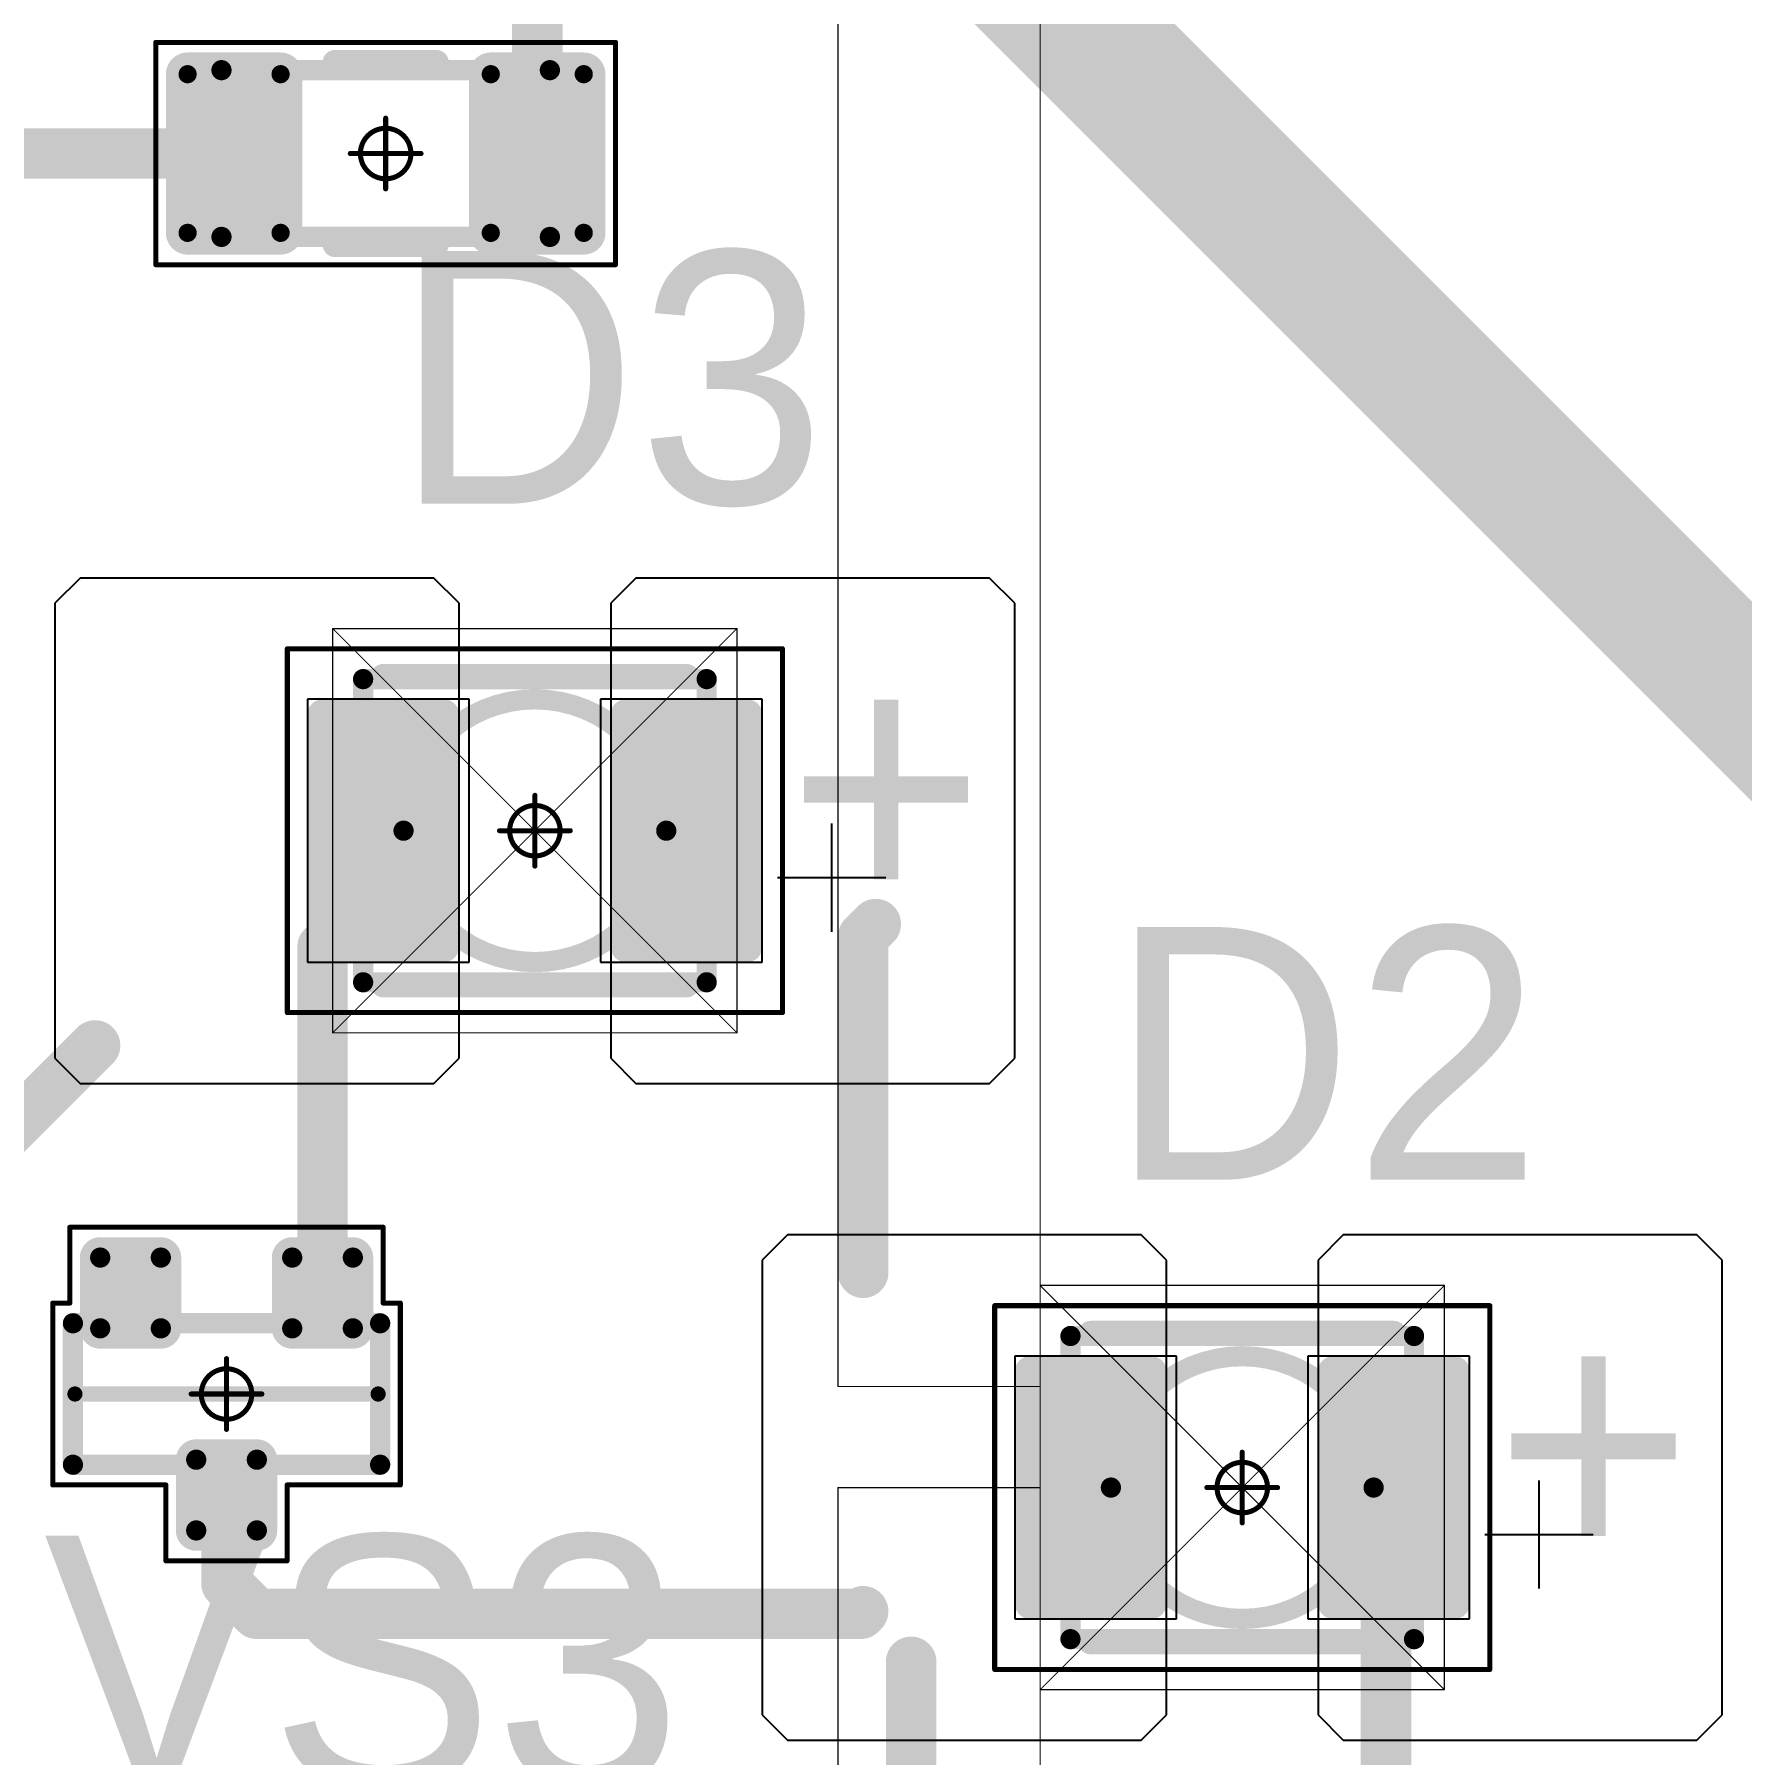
# Model space of a CAD drawing. Header units: millimetres. Extents: x 0 to 273, y 0 to 149.
# Drawn here: x 75.05 to 91.94, y 115.86 to 132.88 of the extents above; entities that cross this region are included whole.
import ezdxf

# ---------------------------------------------------------------- set-up
doc = ezdxf.new("R2010")
doc.units = ezdxf.units.MM
for name, color, linetype in [('Mechanical13', 56, 'Continuous'), ('Mechanical15', 56, 'Continuous'), ('Mechanical2', 216, 'Continuous'), ('TopLayer', 1, 'Continuous'), ('TopOverlay', 2, 'Continuous'), ('TopPaste', 8, 'Continuous'), ('TopSolder', 216, 'Continuous')]:
    doc.layers.add(name, color=color, linetype=linetype)

# ---------------------------------------------------------------- blocks, each defined once
blk = doc.blocks.new('SOT23_67')
at = {"layer": 'Mechanical13', "const_width": 0.1999996}
for points in [[(-0.7000011399999999, -1.51991822), (-0.7000011399999999, 1.52008078)], [(0.7000011399999999, 1.52008078), (-0.7000011399999999, 1.52008078)], [(0.7000011399999999, -1.51991822), (0.7000011399999999, 1.52008078)], [(0.7000011399999999, -1.51991822), (-0.7000011399999999, -1.51991822)]]:
    blk.add_lwpolyline(points, dxfattribs=at)
at = {"layer": 'Mechanical13', "const_width": 0.0999998}
for points in [[(-0.75000104, 1.52008078, 1), (-0.65000124, 1.52008078, 1)], [(-0.75000104, 1.52008078, 1), (-0.65000124, 1.52008078, 1)], [(0.65000124, 1.52008078, 1), (0.75000104, 1.52008078, 1)], [(0.65000124, 1.52008078, 1), (0.75000104, 1.52008078, 1)], [(-0.75000104, -1.51991822, 1), (-0.65000124, -1.51991822, 1)], [(-0.75000104, -1.51991822, 1), (-0.65000124, -1.51991822, 1)], [(0.65000124, -1.51991822, 1), (0.75000104, -1.51991822, 1)], [(0.65000124, -1.51991822, 1), (0.75000104, -1.51991822, 1)]]:
    blk.add_lwpolyline(points, format="xyb", close=True, dxfattribs=at)
at = {"layer": 'Mechanical15', "const_width": 0.0499999}
for points in [[(0.90000074, 1.72008038), (-0.90000074, 1.72008038)], [(-0.90000074, 1.55008072), (-0.90000074, 1.72008038)], [(0.90000074, 0.6000800799999999), (0.90000074, 1.72008038)], [(-0.90000074, 1.55008072), (-1.64999924, 1.55008072)], [(-1.64999924, -1.54991816), (-1.64999924, 1.55008072)], [(1.64999924, 0.6000800799999999), (0.90000074, 0.6000800799999999)], [(1.64999924, -0.59991752), (1.64999924, 0.6000800799999999)], [(0, -0.34991802), (0, 0.35007804)], [(0.3499993, 8.128e-05), (-0.3499993, 8.128e-05)], [(0.90000074, -1.71991782), (0.90000074, -0.59991752)], [(1.64999924, -0.59991752), (0.90000074, -0.59991752)], [(-0.90000074, -1.54991816), (-1.64999924, -1.54991816)], [(-0.90000074, -1.71991782), (-0.90000074, -1.54991816)], [(0.90000074, -1.71991782), (-0.90000074, -1.71991782)]]:
    blk.add_lwpolyline(points, dxfattribs=at)
at = {"layer": 'Mechanical15'}
for points, const_width in [([(-0.9125000799999999, 1.72008038, 1), (-0.8875014, 1.72008038, 1)], 0.02499868), ([(-0.9125000799999999, 1.72008038, 1), (-0.8875014, 1.72008038, 1)], 0.02499868), ([(0.8875014, 1.72008038, 1), (0.9125000799999999, 1.72008038, 1)], 0.02499868), ([(0.8875014, 1.72008038, 1), (0.9125000799999999, 1.72008038, 1)], 0.02499868), ([(-1.66249858, 1.55008072, 1), (-1.6374999, 1.55008072, 1)], 0.02499868), ([(-1.66249858, 1.55008072, 1), (-1.6374999, 1.55008072, 1)], 0.02499868), ([(-0.9125000799999999, 1.55008072, 1), (-0.8875014, 1.55008072, 1)], 0.02499868), ([(-0.9125000799999999, 1.55008072, 1), (-0.8875014, 1.55008072, 1)], 0.02499868), ([(0.8875014, 0.6000800799999999, 1), (0.9125000799999999, 0.6000800799999999, 1)], 0.02499868), ([(0.8875014, 0.6000800799999999, 1), (0.9125000799999999, 0.6000800799999999, 1)], 0.02499868), ([(1.6374999, 0.6000800799999999, 1), (1.66249858, 0.6000800799999999, 1)], 0.02499868), ([(1.6374999, 0.6000800799999999, 1), (1.66249858, 0.6000800799999999, 1)], 0.02499868), ([(-0.01249934, 0.35007804, 1), (0.01249934, 0.35007804, 1)], 0.02499868), ([(0.2499995, 8.382e-05, 1), (-0.2499995, 8.382e-05, 1)], 0.0499999), ([(-0.36249864, 8.128e-05, 1), (-0.33749996, 8.128e-05, 1)], 0.02499868), ([(-0.26249884, 8.382e-05, 1), (-0.23750016, 8.382e-05, 1)], 0.02499868), ([(0.23750016, 8.382e-05, 1), (0.26249884, 8.382e-05, 1)], 0.02499868), ([(0.33749996, 8.128e-05, 1), (0.36249864, 8.128e-05, 1)], 0.02499868), ([(-0.01249934, -0.34991802, 1), (0.01249934, -0.34991802, 1)], 0.02499868), ([(0.8875014, -0.59991752, 1), (0.9125000799999999, -0.59991752, 1)], 0.02499868), ([(0.8875014, -0.59991752, 1), (0.9125000799999999, -0.59991752, 1)], 0.02499868), ([(1.6374999, -0.59991752, 1), (1.66249858, -0.59991752, 1)], 0.02499868), ([(1.6374999, -0.59991752, 1), (1.66249858, -0.59991752, 1)], 0.02499868), ([(-1.66249858, -1.54991816, 1), (-1.6374999, -1.54991816, 1)], 0.02499868), ([(-1.66249858, -1.54991816, 1), (-1.6374999, -1.54991816, 1)], 0.02499868), ([(-0.9125000799999999, -1.54991816, 1), (-0.8875014, -1.54991816, 1)], 0.02499868), ([(-0.9125000799999999, -1.54991816, 1), (-0.8875014, -1.54991816, 1)], 0.02499868), ([(-0.9125000799999999, -1.71991782, 1), (-0.8875014, -1.71991782, 1)], 0.02499868), ([(-0.9125000799999999, -1.71991782, 1), (-0.8875014, -1.71991782, 1)], 0.02499868), ([(0.8875014, -1.71991782, 1), (0.9125000799999999, -1.71991782, 1)], 0.02499868), ([(0.8875014, -1.71991782, 1), (0.9125000799999999, -1.71991782, 1)], 0.02499868)]:
    blk.add_lwpolyline(points, format="xyb", close=True, dxfattribs=dict(at, const_width=const_width))
at = {"layer": 'TopLayer', "const_width": 0.0999998}
for points in [[(-1.39999974, 1.25008132, 1), (-1.29999994, 1.25008132, 1)], [(-0.7000011399999999, 1.25008132, 1), (-0.6000013399999999, 1.25008132, 1)], [(-1.39999974, 0.65008252, 1), (-1.29999994, 0.65008252, 1)], [(-0.7000011399999999, 0.65008252, 1), (-0.6000013399999999, 0.65008252, 1)], [(0.6000013399999999, 0.30008068, 1), (0.7000011399999999, 0.30008068, 1)], [(1.29999994, 0.30008068, 1), (1.39999974, 0.30008068, 1)], [(0.6000013399999999, -0.29991812, 1), (0.7000011399999999, -0.29991812, 1)], [(1.29999994, -0.29991812, 1), (1.39999974, -0.29991812, 1)], [(-1.39999974, -0.64991996, 1), (-1.29999994, -0.64991996, 1)], [(-0.7000011399999999, -0.64991996, 1), (-0.6000013399999999, -0.64991996, 1)], [(-1.39999974, -1.24991876, 1), (-1.29999994, -1.24991876, 1)], [(-0.7000011399999999, -1.24991876, 1), (-0.6000013399999999, -1.24991876, 1)]]:
    blk.add_lwpolyline(points, format="xyb", close=True, dxfattribs=at)
at = {"layer": 'TopLayer'}
for points in [[(-1.44999964, 1.25008132), (-1.44999964, 0.65008252), (-0.55000144, 1.25008132), (-0.55000144, 0.65008252)], [(-1.34999984, 1.35008112), (-1.34999984, 0.55008272), (-0.65000124, 1.35008112), (-0.65000124, 0.55008272)], [(0.65000124, 0.40008048), (0.65000124, -0.39991792), (1.34999984, 0.40008048), (1.34999984, -0.39991792)], [(0.55000144, 0.30008068), (0.55000144, -0.29991812), (1.44999964, 0.30008068), (1.44999964, -0.29991812)], [(-1.44999964, -0.64991996), (-1.44999964, -1.24991876), (-0.55000144, -0.64991996), (-0.55000144, -1.24991876)], [(-1.34999984, -0.54992016), (-1.34999984, -1.34991856), (-0.65000124, -0.54992016), (-0.65000124, -1.34991856)]]:
    blk.add_solid(points, dxfattribs=at)
at = {"layer": 'TopOverlay', "const_width": 0.1499997}
blk.add_lwpolyline([(0, -1.50000208), (0, 1.50000208)], dxfattribs=at)
at = {"layer": 'TopOverlay', "const_width": 0.07499858}
for points in [[(-0.03750056, 1.50000208, 1), (0.03750056, 1.50000208, 1)], [(-0.03750056, -1.50000208, 1), (0.03750056, -1.50000208, 1)]]:
    blk.add_lwpolyline(points, format="xyb", close=True, dxfattribs=at)
at = {"layer": 'TopPaste', "const_width": 0.07499858}
for points in [[(-1.38749786, 1.25008132, 1), (-1.31250182, 1.25008132, 1)], [(-0.68749926, 1.25008132, 1), (-0.61250322, 1.25008132, 1)], [(-1.38749786, 0.65008252, 1), (-1.31250182, 0.65008252, 1)], [(-0.68749926, 0.65008252, 1), (-0.61250322, 0.65008252, 1)], [(0.61250322, 0.30008068, 1), (0.68749926, 0.30008068, 1)], [(1.31250182, 0.30008068, 1), (1.38749786, 0.30008068, 1)], [(0.61250322, -0.29991812, 1), (0.68749926, -0.29991812, 1)], [(1.31250182, -0.29991812, 1), (1.38749786, -0.29991812, 1)], [(-1.38749786, -0.64991996, 1), (-1.31250182, -0.64991996, 1)], [(-0.68749926, -0.64991996, 1), (-0.61250322, -0.64991996, 1)], [(-1.38749786, -1.24991876, 1), (-1.31250182, -1.24991876, 1)], [(-0.68749926, -1.24991876, 1), (-0.61250322, -1.24991876, 1)]]:
    blk.add_lwpolyline(points, format="xyb", close=True, dxfattribs=at)
at = {"layer": 'TopPaste'}
for points in [[(-1.42499842, 1.25008132), (-1.42499842, 0.65008252), (-0.5750026599999999, 1.25008132), (-0.5750026599999999, 0.65008252)], [(-1.34999984, 1.3250799), (-1.34999984, 0.57508394), (-0.65000124, 1.3250799), (-0.65000124, 0.57508394)], [(0.65000124, 0.37507926), (0.65000124, -0.3749166999999999), (1.34999984, 0.37507926), (1.34999984, -0.3749166999999999)], [(0.5750026599999999, 0.30008068), (0.5750026599999999, -0.29991812), (1.42499842, 0.30008068), (1.42499842, -0.29991812)], [(-1.42499842, -0.64991996), (-1.42499842, -1.24991876), (-0.5750026599999999, -0.64991996), (-0.5750026599999999, -1.24991876)], [(-1.34999984, -0.57492138), (-1.34999984, -1.32491734), (-0.65000124, -0.57492138), (-0.65000124, -1.32491734)]]:
    blk.add_solid(points, dxfattribs=at)
at = {"layer": 'TopSolder', "const_width": 0.2015998}
for points in [[(-1.45079974, 1.25008132, 1), (-1.24919994, 1.25008132, 1)], [(-0.75080114, 1.25008132, 1), (-0.5492013399999999, 1.25008132, 1)], [(-1.45079974, 0.65008252, 1), (-1.24919994, 0.65008252, 1)], [(-0.75080114, 0.65008252, 1), (-0.5492013399999999, 0.65008252, 1)], [(0.5492013399999999, 0.30008068, 1), (0.75080114, 0.30008068, 1)], [(1.24919994, 0.30008068, 1), (1.45079974, 0.30008068, 1)], [(0.5492013399999999, -0.29991812, 1), (0.75080114, -0.29991812, 1)], [(1.24919994, -0.29991812, 1), (1.45079974, -0.29991812, 1)], [(-1.45079974, -0.64991996, 1), (-1.24919994, -0.64991996, 1)], [(-0.75080114, -0.64991996, 1), (-0.5492013399999999, -0.64991996, 1)], [(-1.45079974, -1.24991876, 1), (-1.24919994, -1.24991876, 1)], [(-0.75080114, -1.24991876, 1), (-0.5492013399999999, -1.24991876, 1)]]:
    blk.add_lwpolyline(points, format="xyb", close=True, dxfattribs=at)
at = {"layer": 'TopSolder'}
for points in [[(-1.34999984, 1.45168112), (-1.34999984, 0.44848272), (-0.65000124, 1.45168112), (-0.65000124, 0.44848272)], [(-1.55159964, 1.25008132), (-1.55159964, 0.65008252), (-0.4484014399999999, 1.25008132), (-0.4484014399999999, 0.65008252)], [(0.65000124, 0.50168048), (0.65000124, -0.50151792), (1.34999984, 0.50168048), (1.34999984, -0.50151792)], [(0.4484014399999999, 0.30008068), (0.4484014399999999, -0.29991812), (1.55159964, 0.30008068), (1.55159964, -0.29991812)], [(-1.34999984, -0.44832016), (-1.34999984, -1.45151856), (-0.65000124, -0.44832016), (-0.65000124, -1.45151856)], [(-1.55159964, -0.64991996), (-1.55159964, -1.24991876), (-0.4484014399999999, -0.64991996), (-0.4484014399999999, -1.24991876)]]:
    blk.add_solid(points, dxfattribs=at)
blk = doc.blocks.new('RC1206S_90')
at = {"layer": 'Mechanical13', "const_width": 0.1999996}
for points in [[(-1.62500056, 0.8249996199999998), (1.62500056, 0.8249996199999998)], [(-1.62500056, -0.8249996199999998), (-1.62500056, 0.8249996199999998)], [(1.62500056, -0.8249996199999998), (1.62500056, 0.8249996199999998)], [(-1.62500056, -0.8249996199999998), (1.62500056, -0.8249996199999998)]]:
    blk.add_lwpolyline(points, dxfattribs=at)
at = {"layer": 'Mechanical13', "const_width": 0.0999998}
for points in [[(-1.67500046, 0.8249996199999998, 1), (-1.57500066, 0.8249996199999998, 1)], [(-1.67500046, 0.8249996199999998, 1), (-1.57500066, 0.8249996199999998, 1)], [(1.57500066, 0.8249996199999998, 1), (1.67500046, 0.8249996199999998, 1)], [(1.57500066, 0.8249996199999998, 1), (1.67500046, 0.8249996199999998, 1)], [(-1.67500046, -0.8249996199999998, 1), (-1.57500066, -0.8249996199999998, 1)], [(-1.67500046, -0.8249996199999998, 1), (-1.57500066, -0.8249996199999998, 1)], [(1.57500066, -0.8249996199999998, 1), (1.67500046, -0.8249996199999998, 1)], [(1.57500066, -0.8249996199999998, 1), (1.67500046, -0.8249996199999998, 1)]]:
    blk.add_lwpolyline(points, format="xyb", close=True, dxfattribs=at)
at = {"layer": 'Mechanical15', "const_width": 0.0499999}
for points in [[(-2.27499926, 1.10000034), (2.27499926, 1.10000034)], [(-2.27499926, -1.10000034), (-2.27499926, 1.10000034)], [(2.27499926, -1.10000034), (2.27499926, 1.10000034)], [(0, -0.3499993), (0, 0.3499993)], [(-0.3499993, 0), (0.3499993, 0)], [(-2.27499926, -1.10000034), (2.27499926, -1.10000034)]]:
    blk.add_lwpolyline(points, dxfattribs=at)
at = {"layer": 'Mechanical15'}
for points, const_width in [([(-2.2874986, 1.10000034, 1), (-2.26249992, 1.10000034, 1)], 0.02499868), ([(-2.2874986, 1.10000034, 1), (-2.26249992, 1.10000034, 1)], 0.02499868), ([(2.26249992, 1.10000034, 1), (2.2874986, 1.10000034, 1)], 0.02499868), ([(2.26249992, 1.10000034, 1), (2.2874986, 1.10000034, 1)], 0.02499868), ([(-0.01249934, 0.3499993, 1), (0.01249934, 0.3499993, 1)], 0.02499868), ([(0.2499995, 0, 1), (-0.2499995, 0, 1)], 0.0499999), ([(-0.36249864, 0, 1), (-0.33749996, 0, 1)], 0.02499868), ([(-0.26249884, 0, 1), (-0.23750016, 0, 1)], 0.02499868), ([(0.23750016, 0, 1), (0.26249884, 0, 1)], 0.02499868), ([(0.33749996, 0, 1), (0.36249864, 0, 1)], 0.02499868), ([(-0.01249934, -0.3499993, 1), (0.01249934, -0.3499993, 1)], 0.02499868), ([(-2.2874986, -1.10000034, 1), (-2.26249992, -1.10000034, 1)], 0.02499868), ([(-2.2874986, -1.10000034, 1), (-2.26249992, -1.10000034, 1)], 0.02499868), ([(2.26249992, -1.10000034, 1), (2.2874986, -1.10000034, 1)], 0.02499868), ([(2.26249992, -1.10000034, 1), (2.2874986, -1.10000034, 1)], 0.02499868)]:
    blk.add_lwpolyline(points, format="xyb", close=True, dxfattribs=dict(at, const_width=const_width))
at = {"layer": 'TopLayer', "const_width": 0.11500104}
for points in [[(-2.01749914, 0.78499716, 1), (-1.9024981, 0.78499716, 1)], [(-1.09750098, 0.78499716, 1), (-0.9824999400000001, 0.78499716, 1)], [(0.9824999400000001, 0.78499716, 1), (1.09750098, 0.78499716, 1)], [(1.9024981, 0.78499716, 1), (2.01749914, 0.78499716, 1)], [(-2.01749914, -0.78499716, 1), (-1.9024981, -0.78499716, 1)], [(-1.09750098, -0.78499716, 1), (-0.9824999400000001, -0.78499716, 1)], [(0.9824999400000001, -0.78499716, 1), (1.09750098, -0.78499716, 1)], [(1.9024981, -0.78499716, 1), (2.01749914, -0.78499716, 1)]]:
    blk.add_lwpolyline(points, format="xyb", close=True, dxfattribs=at)
at = {"layer": 'TopLayer'}
for points in [[(-1.95999862, -0.8999982), (-1.04000046, -0.8999982), (-1.95999862, 0.8999982), (-1.04000046, 0.8999982)], [(1.04000046, -0.8999982), (1.95999862, -0.8999982), (1.04000046, 0.8999982), (1.95999862, 0.8999982)], [(-2.07499966, -0.78499716), (-0.9249994199999999, -0.78499716), (-2.07499966, 0.78499716), (-0.9249994199999999, 0.78499716)], [(0.9249994199999999, -0.78499716), (2.07499966, -0.78499716), (0.9249994199999999, 0.78499716), (2.07499966, 0.78499716)]]:
    blk.add_solid(points, dxfattribs=at)
at = {"layer": 'TopOverlay', "const_width": 0.2499995}
for points in [[(-0.499999, 0.90000074), (0.499999, 0.90000074)], [(-0.499999, -0.90000074), (0.499999, -0.90000074)]]:
    blk.add_lwpolyline(points, dxfattribs=at)
at = {"layer": 'TopOverlay', "const_width": 0.12499848}
for points in [[(-0.56249824, 0.90000074, 1), (-0.43749976, 0.90000074, 1)], [(0.43749976, 0.90000074, 1), (0.56249824, 0.90000074, 1)], [(-0.56249824, -0.90000074, 1), (-0.43749976, -0.90000074, 1)], [(0.43749976, -0.90000074, 1), (0.56249824, -0.90000074, 1)]]:
    blk.add_lwpolyline(points, format="xyb", close=True, dxfattribs=at)
at = {"layer": 'TopPaste', "const_width": 0.08999982}
for points in [[(-2.00499726, 0.78499716, 1), (-1.91499998, 0.78499716, 1)], [(-1.0849991, 0.78499716, 1), (-0.9950018199999999, 0.78499716, 1)], [(0.9950018199999999, 0.78499716, 1), (1.0849991, 0.78499716, 1)], [(1.91499998, 0.78499716, 1), (2.00499726, 0.78499716, 1)], [(-2.00499726, -0.78499716, 1), (-1.91499998, -0.78499716, 1)], [(-1.0849991, -0.78499716, 1), (-0.9950018199999999, -0.78499716, 1)], [(0.9950018199999999, -0.78499716, 1), (1.0849991, -0.78499716, 1)], [(1.91499998, -0.78499716, 1), (2.00499726, -0.78499716, 1)]]:
    blk.add_lwpolyline(points, format="xyb", close=True, dxfattribs=at)
at = {"layer": 'TopPaste'}
for points in [[(-1.95999862, -0.8749969799999999), (-1.04000046, -0.8749969799999999), (-1.95999862, 0.8749969799999999), (-1.04000046, 0.8749969799999999)], [(1.04000046, -0.8749969799999999), (1.95999862, -0.8749969799999999), (1.04000046, 0.8749969799999999), (1.95999862, 0.8749969799999999)], [(-2.04999844, -0.78499716), (-0.95000064, -0.78499716), (-2.04999844, 0.78499716), (-0.95000064, 0.78499716)], [(0.95000064, -0.78499716), (2.04999844, -0.78499716), (0.95000064, 0.78499716), (2.04999844, 0.78499716)]]:
    blk.add_solid(points, dxfattribs=at)
at = {"layer": 'TopSolder', "const_width": 0.21500084}
for points in [[(-2.06749904, 0.78499716, 1), (-1.8524982, 0.78499716, 1)], [(-1.14750088, 0.78499716, 1), (-0.9325000399999999, 0.78499716, 1)], [(0.9325000399999999, 0.78499716, 1), (1.14750088, 0.78499716, 1)], [(1.8524982, 0.78499716, 1), (2.06749904, 0.78499716, 1)], [(-2.06749904, -0.78499716, 1), (-1.8524982, -0.78499716, 1)], [(-1.14750088, -0.78499716, 1), (-0.9325000399999999, -0.78499716, 1)], [(0.9325000399999999, -0.78499716, 1), (1.14750088, -0.78499716, 1)], [(1.8524982, -0.78499716, 1), (2.06749904, -0.78499716, 1)]]:
    blk.add_lwpolyline(points, format="xyb", close=True, dxfattribs=at)
at = {"layer": 'TopSolder'}
for points in [[(-1.95999862, -0.999998), (-1.04000046, -0.999998), (-1.95999862, 0.999998), (-1.04000046, 0.999998)], [(1.04000046, -0.999998), (1.95999862, -0.999998), (1.04000046, 0.999998), (1.95999862, 0.999998)], [(-2.17499946, -0.78499716), (-0.8249996199999998, -0.78499716), (-2.17499946, 0.78499716), (-0.8249996199999998, 0.78499716)], [(0.8249996199999998, -0.78499716), (2.17499946, -0.78499716), (0.8249996199999998, 0.78499716), (2.17499946, 0.78499716)]]:
    blk.add_solid(points, dxfattribs=at)
blk = doc.blocks.new('T66G_4_152')
at = {"layer": 'Mechanical13'}
for p, q in [((2.93559992, 0.07119874), (2.93559992, -1.00000054)), ((2.40000028, -0.4644009), (3.47119956, -0.4644009))]:
    blk.add_line(p, q, dxfattribs=at)
at = {"layer": 'Mechanical13', "const_width": 0.1999996}
for points in [[(-1.69999914, -1.49999954), (-1.69999914, 1.49999954)], [(-1.69999914, 1.49999954), (1.69999914, 1.49999954)], [(1.69999914, -1.49999954), (1.69999914, 1.49999954)], [(-1.69999914, -1.49999954), (1.69999914, -1.49999954)]]:
    blk.add_lwpolyline(points, dxfattribs=at)
at = {"layer": 'Mechanical13'}
for points, const_width in [([(-1.74999904, 1.49999954, 1), (-1.64999924, 1.49999954, 1)], 0.0999998), ([(-1.74999904, 1.49999954, 1), (-1.64999924, 1.49999954, 1)], 0.0999998), ([(1.64999924, 1.49999954, 1), (1.74999904, 1.49999954, 1)], 0.0999998), ([(1.64999924, 1.49999954, 1), (1.74999904, 1.49999954, 1)], 0.0999998), ([(1.29999994, 0, 1), (-1.29999994, 0, 1)], 0.1999996), ([(-1.34999984, 0, 1), (-1.25000004, 0, 1)], 0.0999998), ([(1.25000004, 0, 1), (1.34999984, 0, 1)], 0.0999998), ([(-1.74999904, -1.49999954, 1), (-1.64999924, -1.49999954, 1)], 0.0999998), ([(-1.74999904, -1.49999954, 1), (-1.64999924, -1.49999954, 1)], 0.0999998), ([(1.64999924, -1.49999954, 1), (1.74999904, -1.49999954, 1)], 0.0999998), ([(1.64999924, -1.49999954, 1), (1.74999904, -1.49999954, 1)], 0.0999998)]:
    blk.add_lwpolyline(points, format="xyb", close=True, dxfattribs=dict(at, const_width=const_width))
at = {"layer": 'Mechanical15', "const_width": 0.0499999}
for points in [[(-2.45000018, 1.79999894), (2.45000018, 1.79999894)], [(-2.45000018, -1.79999894), (-2.45000018, 1.79999894)], [(2.45000018, -1.79999894), (2.45000018, 1.79999894)], [(0, -0.3499993), (0, 0.3499993)], [(-0.3499993, 0), (0.3499993, 0)], [(-2.45000018, -1.79999894), (2.45000018, -1.79999894)]]:
    blk.add_lwpolyline(points, dxfattribs=at)
at = {"layer": 'Mechanical15'}
for points, const_width in [([(-2.46249952, 1.79999894, 1), (-2.43750084, 1.79999894, 1)], 0.02499868), ([(-2.46249952, 1.79999894, 1), (-2.43750084, 1.79999894, 1)], 0.02499868), ([(2.43750084, 1.79999894, 1), (2.46249952, 1.79999894, 1)], 0.02499868), ([(2.43750084, 1.79999894, 1), (2.46249952, 1.79999894, 1)], 0.02499868), ([(-0.01249934, 0.3499993, 1), (0.01249934, 0.3499993, 1)], 0.02499868), ([(0.2499995, 0, 1), (-0.2499995, 0, 1)], 0.0499999), ([(-0.36249864, 0, 1), (-0.33749996, 0, 1)], 0.02499868), ([(-0.26249884, 0, 1), (-0.23750016, 0, 1)], 0.02499868), ([(0.23750016, 0, 1), (0.26249884, 0, 1)], 0.02499868), ([(0.33749996, 0, 1), (0.36249864, 0, 1)], 0.02499868), ([(-0.01249934, -0.3499993, 1), (0.01249934, -0.3499993, 1)], 0.02499868), ([(-2.46249952, -1.79999894, 1), (-2.43750084, -1.79999894, 1)], 0.02499868), ([(-2.46249952, -1.79999894, 1), (-2.43750084, -1.79999894, 1)], 0.02499868), ([(2.43750084, -1.79999894, 1), (2.46249952, -1.79999894, 1)], 0.02499868), ([(2.43750084, -1.79999894, 1), (2.46249952, -1.79999894, 1)], 0.02499868)]:
    blk.add_lwpolyline(points, format="xyb", close=True, dxfattribs=dict(at, const_width=const_width))
at = {"layer": 'TopLayer'}
for p, q in [((-4.50000116, 2.50000008), (-4.75000066, 2.25000058)), ((-1.00000054, 2.50000008), (-4.50000116, 2.50000008)), ((-0.75000104, 2.25000058), (-1.00000054, 2.50000008)), ((1.00000054, 2.50000008), (0.75000104, 2.25000058)), ((4.50000116, 2.50000008), (1.00000054, 2.50000008)), ((4.75000066, 2.25000058), (4.50000116, 2.50000008)), ((-4.75000066, 2.25000058), (-4.75000066, -2.25000058)), ((-0.75000104, -2.25000058), (-0.75000104, 2.25000058)), ((0.75000104, 2.25000058), (0.75000104, -2.25000058)), ((4.75000066, -2.25000058), (4.75000066, 2.25000058)), ((-4.75000066, -2.25000058), (-4.50000116, -2.50000008)), ((-1.00000054, -2.50000008), (-0.75000104, -2.25000058)), ((0.75000104, -2.25000058), (1.00000054, -2.50000008)), ((4.50000116, -2.50000008), (4.75000066, -2.25000058)), ((-4.50000116, -2.50000008), (-1.00000054, -2.50000008)), ((1.00000054, -2.50000008), (4.50000116, -2.50000008))]:
    blk.add_line(p, q, dxfattribs=at)
at = {"layer": 'TopLayer', "const_width": 0.1499997}
for points in [[(-2.17499692, 1.15000024, 1), (-2.02499976, 1.15000024, 1)], [(-0.9749993199999999, 1.15000024, 1), (-0.8250021599999999, 1.15000024, 1)], [(0.8250021599999999, 1.15000024, 1), (0.9749993199999999, 1.15000024, 1)], [(2.02499976, 1.15000024, 1), (2.17499692, 1.15000024, 1)], [(-2.17499692, -1.15000024, 1), (-2.02499976, -1.15000024, 1)], [(-0.9749993199999999, -1.15000024, 1), (-0.8250021599999999, -1.15000024, 1)], [(0.8250021599999999, -1.15000024, 1), (0.9749993199999999, -1.15000024, 1)], [(2.02499976, -1.15000024, 1), (2.17499692, -1.15000024, 1)]]:
    blk.add_lwpolyline(points, format="xyb", close=True, dxfattribs=at)
at = {"layer": 'TopLayer'}
for points in [[(-0.90000074, 1.29999994), (-2.09999834, 1.29999994), (-0.90000074, -1.29999994), (-2.09999834, -1.29999994)], [(2.09999834, 1.29999994), (0.90000074, 1.29999994), (2.09999834, -1.29999994), (0.90000074, -1.29999994)], [(-0.75000104, 1.15000024), (-2.24999804, 1.15000024), (-0.75000104, -1.15000024), (-2.24999804, -1.15000024)], [(2.24999804, 1.15000024), (0.75000104, 1.15000024), (2.24999804, -1.15000024), (0.75000104, -1.15000024)]]:
    blk.add_solid(points, dxfattribs=at)
at = {"layer": 'TopOverlay', "const_width": 0.2499995}
for points in [[(-1.49999954, 1.52500076), (1.49999954, 1.52500076)], [(-1.49999954, -1.52500076), (1.49999954, -1.52500076)]]:
    blk.add_lwpolyline(points, dxfattribs=at)
at = {"layer": 'TopOverlay', "const_width": 0.12499848}
for points in [[(-1.56249878, 1.52500076, 1), (-1.4375003, 1.52500076, 1)], [(1.4375003, 1.52500076, 1), (1.56249878, 1.52500076, 1)], [(-1.56249878, -1.52500076, 1), (-1.4375003, -1.52500076, 1)], [(1.4375003, -1.52500076, 1), (1.56249878, -1.52500076, 1)]]:
    blk.add_lwpolyline(points, format="xyb", close=True, dxfattribs=at)
at = {"layer": 'TopPaste', "const_width": 0.12499848}
for points in [[(-2.16249758, 1.15000024, 1), (-2.0374991, 1.15000024, 1)], [(-0.96249998, 1.15000024, 1), (-0.8375015, 1.15000024, 1)], [(0.8375015, 1.15000024, 1), (0.96249998, 1.15000024, 1)], [(2.0374991, 1.15000024, 1), (2.16249758, 1.15000024, 1)], [(-2.16249758, -1.15000024, 1), (-2.0374991, -1.15000024, 1)], [(-0.96249998, -1.15000024, 1), (-0.8375015, -1.15000024, 1)], [(0.8375015, -1.15000024, 1), (0.96249998, -1.15000024, 1)], [(2.0374991, -1.15000024, 1), (2.16249758, -1.15000024, 1)]]:
    blk.add_lwpolyline(points, format="xyb", close=True, dxfattribs=at)
at = {"layer": 'TopPaste'}
for points in [[(-0.90000074, 1.27499872), (-2.09999834, 1.27499872), (-0.90000074, -1.27499872), (-2.09999834, -1.27499872)], [(2.09999834, 1.27499872), (0.90000074, 1.27499872), (2.09999834, -1.27499872), (0.90000074, -1.27499872)], [(-0.7750022599999999, 1.15000024), (-2.22499682, 1.15000024), (-0.7750022599999999, -1.15000024), (-2.22499682, -1.15000024)], [(2.22499682, 1.15000024), (0.7750022599999999, 1.15000024), (2.22499682, -1.15000024), (0.7750022599999999, -1.15000024)]]:
    blk.add_solid(points, dxfattribs=at)
at = {"layer": 'TopSolder'}
for p, q in [((-2.25000058, 1.29999994), (-2.25000058, -1.29999994)), ((-0.65000124, 1.29999994), (-2.25000058, 1.29999994)), ((-0.65000124, -1.29999994), (-0.65000124, 1.29999994)), ((0.65000124, 1.29999994), (0.65000124, -1.29999994)), ((2.25000058, 1.29999994), (0.65000124, 1.29999994)), ((2.25000058, -1.29999994), (2.25000058, 1.29999994)), ((-2.25000058, -1.29999994), (-0.65000124, -1.29999994)), ((0.65000124, -1.29999994), (2.25000058, -1.29999994))]:
    blk.add_line(p, q, dxfattribs=at)
at = {"layer": 'TopOverlay'}
blk.add_text('+', height=2.50000008, dxfattribs=at).set_placement((2.50000008, -0.8000009399999999))
blk = doc.blocks.new('T66G_4_153')
at = {"layer": 'Mechanical13'}
for p, q in [((2.93559992, 0.07119874), (2.93559992, -1.00000054)), ((2.40000028, -0.4644009), (3.47119956, -0.4644009))]:
    blk.add_line(p, q, dxfattribs=at)
at = {"layer": 'Mechanical13', "const_width": 0.1999996}
for points in [[(-1.69999914, -1.49999954), (-1.69999914, 1.49999954)], [(-1.69999914, 1.49999954), (1.69999914, 1.49999954)], [(1.69999914, -1.49999954), (1.69999914, 1.49999954)], [(-1.69999914, -1.49999954), (1.69999914, -1.49999954)]]:
    blk.add_lwpolyline(points, dxfattribs=at)
at = {"layer": 'Mechanical13'}
for points, const_width in [([(-1.74999904, 1.49999954, 1), (-1.64999924, 1.49999954, 1)], 0.0999998), ([(-1.74999904, 1.49999954, 1), (-1.64999924, 1.49999954, 1)], 0.0999998), ([(1.64999924, 1.49999954, 1), (1.74999904, 1.49999954, 1)], 0.0999998), ([(1.64999924, 1.49999954, 1), (1.74999904, 1.49999954, 1)], 0.0999998), ([(1.29999994, 0, 1), (-1.29999994, 0, 1)], 0.1999996), ([(-1.34999984, 0, 1), (-1.25000004, 0, 1)], 0.0999998), ([(1.25000004, 0, 1), (1.34999984, 0, 1)], 0.0999998), ([(-1.74999904, -1.49999954, 1), (-1.64999924, -1.49999954, 1)], 0.0999998), ([(-1.74999904, -1.49999954, 1), (-1.64999924, -1.49999954, 1)], 0.0999998), ([(1.64999924, -1.49999954, 1), (1.74999904, -1.49999954, 1)], 0.0999998), ([(1.64999924, -1.49999954, 1), (1.74999904, -1.49999954, 1)], 0.0999998)]:
    blk.add_lwpolyline(points, format="xyb", close=True, dxfattribs=dict(at, const_width=const_width))
at = {"layer": 'Mechanical15', "const_width": 0.0499999}
for points in [[(-2.45000018, 1.79999894), (2.45000018, 1.79999894)], [(-2.45000018, -1.79999894), (-2.45000018, 1.79999894)], [(2.45000018, -1.79999894), (2.45000018, 1.79999894)], [(0, -0.3499993), (0, 0.3499993)], [(-0.3499993, 0), (0.3499993, 0)], [(-2.45000018, -1.79999894), (2.45000018, -1.79999894)]]:
    blk.add_lwpolyline(points, dxfattribs=at)
at = {"layer": 'Mechanical15'}
for points, const_width in [([(-2.46249952, 1.79999894, 1), (-2.43750084, 1.79999894, 1)], 0.02499868), ([(-2.46249952, 1.79999894, 1), (-2.43750084, 1.79999894, 1)], 0.02499868), ([(2.43750084, 1.79999894, 1), (2.46249952, 1.79999894, 1)], 0.02499868), ([(2.43750084, 1.79999894, 1), (2.46249952, 1.79999894, 1)], 0.02499868), ([(-0.01249934, 0.3499993, 1), (0.01249934, 0.3499993, 1)], 0.02499868), ([(0.2499995, 0, 1), (-0.2499995, 0, 1)], 0.0499999), ([(-0.36249864, 0, 1), (-0.33749996, 0, 1)], 0.02499868), ([(-0.26249884, 0, 1), (-0.23750016, 0, 1)], 0.02499868), ([(0.23750016, 0, 1), (0.26249884, 0, 1)], 0.02499868), ([(0.33749996, 0, 1), (0.36249864, 0, 1)], 0.02499868), ([(-0.01249934, -0.3499993, 1), (0.01249934, -0.3499993, 1)], 0.02499868), ([(-2.46249952, -1.79999894, 1), (-2.43750084, -1.79999894, 1)], 0.02499868), ([(-2.46249952, -1.79999894, 1), (-2.43750084, -1.79999894, 1)], 0.02499868), ([(2.43750084, -1.79999894, 1), (2.46249952, -1.79999894, 1)], 0.02499868), ([(2.43750084, -1.79999894, 1), (2.46249952, -1.79999894, 1)], 0.02499868)]:
    blk.add_lwpolyline(points, format="xyb", close=True, dxfattribs=dict(at, const_width=const_width))
at = {"layer": 'TopLayer'}
for p, q in [((-4.50000116, 2.50000008), (-4.75000066, 2.25000058)), ((-1.00000054, 2.50000008), (-4.50000116, 2.50000008)), ((-0.75000104, 2.25000058), (-1.00000054, 2.50000008)), ((1.00000054, 2.50000008), (0.75000104, 2.25000058)), ((4.50000116, 2.50000008), (1.00000054, 2.50000008)), ((4.75000066, 2.25000058), (4.50000116, 2.50000008)), ((-4.75000066, 2.25000058), (-4.75000066, -2.25000058)), ((-0.75000104, -2.25000058), (-0.75000104, 2.25000058)), ((0.75000104, 2.25000058), (0.75000104, -2.25000058)), ((4.75000066, -2.25000058), (4.75000066, 2.25000058)), ((-4.75000066, -2.25000058), (-4.50000116, -2.50000008)), ((-1.00000054, -2.50000008), (-0.75000104, -2.25000058)), ((0.75000104, -2.25000058), (1.00000054, -2.50000008)), ((4.50000116, -2.50000008), (4.75000066, -2.25000058)), ((-4.50000116, -2.50000008), (-1.00000054, -2.50000008)), ((1.00000054, -2.50000008), (4.50000116, -2.50000008))]:
    blk.add_line(p, q, dxfattribs=at)
at = {"layer": 'TopLayer', "const_width": 0.1499997}
for points in [[(-2.17499692, 1.15000024, 1), (-2.02499976, 1.15000024, 1)], [(-0.9749993199999999, 1.15000024, 1), (-0.8250021599999999, 1.15000024, 1)], [(0.8250021599999999, 1.15000024, 1), (0.9749993199999999, 1.15000024, 1)], [(2.02499976, 1.15000024, 1), (2.17499692, 1.15000024, 1)], [(-2.17499692, -1.15000024, 1), (-2.02499976, -1.15000024, 1)], [(-0.9749993199999999, -1.15000024, 1), (-0.8250021599999999, -1.15000024, 1)], [(0.8250021599999999, -1.15000024, 1), (0.9749993199999999, -1.15000024, 1)], [(2.02499976, -1.15000024, 1), (2.17499692, -1.15000024, 1)]]:
    blk.add_lwpolyline(points, format="xyb", close=True, dxfattribs=at)
at = {"layer": 'TopLayer'}
for points in [[(-0.90000074, 1.29999994), (-2.09999834, 1.29999994), (-0.90000074, -1.29999994), (-2.09999834, -1.29999994)], [(2.09999834, 1.29999994), (0.90000074, 1.29999994), (2.09999834, -1.29999994), (0.90000074, -1.29999994)], [(-0.75000104, 1.15000024), (-2.24999804, 1.15000024), (-0.75000104, -1.15000024), (-2.24999804, -1.15000024)], [(2.24999804, 1.15000024), (0.75000104, 1.15000024), (2.24999804, -1.15000024), (0.75000104, -1.15000024)]]:
    blk.add_solid(points, dxfattribs=at)
at = {"layer": 'TopOverlay', "const_width": 0.2499995}
for points in [[(-1.49999954, 1.52500076), (1.49999954, 1.52500076)], [(-1.49999954, -1.52500076), (1.49999954, -1.52500076)]]:
    blk.add_lwpolyline(points, dxfattribs=at)
at = {"layer": 'TopOverlay', "const_width": 0.12499848}
for points in [[(-1.56249878, 1.52500076, 1), (-1.4375003, 1.52500076, 1)], [(1.4375003, 1.52500076, 1), (1.56249878, 1.52500076, 1)], [(-1.56249878, -1.52500076, 1), (-1.4375003, -1.52500076, 1)], [(1.4375003, -1.52500076, 1), (1.56249878, -1.52500076, 1)]]:
    blk.add_lwpolyline(points, format="xyb", close=True, dxfattribs=at)
at = {"layer": 'TopPaste', "const_width": 0.12499848}
for points in [[(-2.16249758, 1.15000024, 1), (-2.0374991, 1.15000024, 1)], [(-0.96249998, 1.15000024, 1), (-0.8375015, 1.15000024, 1)], [(0.8375015, 1.15000024, 1), (0.96249998, 1.15000024, 1)], [(2.0374991, 1.15000024, 1), (2.16249758, 1.15000024, 1)], [(-2.16249758, -1.15000024, 1), (-2.0374991, -1.15000024, 1)], [(-0.96249998, -1.15000024, 1), (-0.8375015, -1.15000024, 1)], [(0.8375015, -1.15000024, 1), (0.96249998, -1.15000024, 1)], [(2.0374991, -1.15000024, 1), (2.16249758, -1.15000024, 1)]]:
    blk.add_lwpolyline(points, format="xyb", close=True, dxfattribs=at)
at = {"layer": 'TopPaste'}
for points in [[(-0.90000074, 1.27499872), (-2.09999834, 1.27499872), (-0.90000074, -1.27499872), (-2.09999834, -1.27499872)], [(2.09999834, 1.27499872), (0.90000074, 1.27499872), (2.09999834, -1.27499872), (0.90000074, -1.27499872)], [(-0.7750022599999999, 1.15000024), (-2.22499682, 1.15000024), (-0.7750022599999999, -1.15000024), (-2.22499682, -1.15000024)], [(2.22499682, 1.15000024), (0.7750022599999999, 1.15000024), (2.22499682, -1.15000024), (0.7750022599999999, -1.15000024)]]:
    blk.add_solid(points, dxfattribs=at)
at = {"layer": 'TopSolder'}
for p, q in [((-2.25000058, 1.29999994), (-2.25000058, -1.29999994)), ((-0.65000124, 1.29999994), (-2.25000058, 1.29999994)), ((-0.65000124, -1.29999994), (-0.65000124, 1.29999994)), ((0.65000124, 1.29999994), (0.65000124, -1.29999994)), ((2.25000058, 1.29999994), (0.65000124, 1.29999994)), ((2.25000058, -1.29999994), (2.25000058, 1.29999994)), ((-2.25000058, -1.29999994), (-0.65000124, -1.29999994)), ((0.65000124, -1.29999994), (2.25000058, -1.29999994))]:
    blk.add_line(p, q, dxfattribs=at)
at = {"layer": 'TopOverlay'}
blk.add_text('+', height=2.50000008, dxfattribs=at).set_placement((2.50000008, -0.8000009399999999))

msp = doc.modelspace()

# ---------------------------------------------------------------- linework, layer by layer
at = {"layer": 'Mechanical2'}
for points, const_width in [([(83.00174154, 119.49914378), (83.00174154, 134.99914326)], 0.0127), ([(85.00174262, 119.49914378), (85.00174262, 132.99914472)], 0.0127), ([(78.00173884, 122.99914186), (78.00173884, 126.99914402)], 0.0127), ([(78.00173884, 126.99914402), (82.001741, 126.99914402)], 0.0127), ([(78.00173884, 126.99914402), (82.001741, 122.99914186)], 0.009999979999999999), ([(78.00173884, 122.99914186), (82.001741, 126.99914402)], 0.009999979999999999), ([(82.001741, 122.99914186), (82.001741, 126.99914402)], 0.0127), ([(78.00173884, 122.99914186), (82.001741, 122.99914186)], 0.0127), ([(85.00173754, 116.49913962), (85.00173754, 120.49914178)], 0.0127), ([(85.00173754, 120.49914178), (89.00173969999999, 120.49914178)], 0.0127), ([(85.00173754, 120.49914178), (89.00173969999999, 116.49913962)], 0.009999979999999999), ([(85.00173754, 116.49913962), (89.00173969999999, 120.49914178)], 0.009999979999999999), ([(89.00173969999999, 116.49913962), (89.00173969999999, 120.49914178)], 0.0127), ([(83.00174154, 119.49914378), (85.00174262, 119.49914378)], 0.0127), ([(83.00174154, 102.99914376), (83.00174154, 118.49914324)], 0.0127), ([(83.00174154, 118.49914324), (85.00174262, 118.49914324)], 0.0127), ([(85.00174262, 104.99914484), (85.00174262, 118.49914324)], 0.0127), ([(85.00173754, 116.49913962), (89.00173969999999, 116.49913962)], 0.0127)]:
    msp.add_lwpolyline(points, dxfattribs=dict(at, const_width=const_width))
for points, const_width in [([(77.99856384, 126.99914402, 1), (78.00491383999999, 126.99914402, 1)], 0.00635), ([(77.99856384, 126.99914402, 1), (78.00491383999999, 126.99914402, 1)], 0.00635), ([(77.99923948, 126.99914402, 1), (78.00423819999999, 126.99914402, 1)], 0.00499872), ([(81.998566, 126.99914402, 1), (82.004916, 126.99914402, 1)], 0.00635), ([(81.998566, 126.99914402, 1), (82.004916, 126.99914402, 1)], 0.00635), ([(81.99924164, 126.99914402, 1), (82.00424036, 126.99914402, 1)], 0.00499872), ([(77.99856384, 122.99914186, 1), (78.00491383999999, 122.99914186, 1)], 0.00635), ([(77.99856384, 122.99914186, 1), (78.00491383999999, 122.99914186, 1)], 0.00635), ([(77.99923948, 122.99914186, 1), (78.00423819999999, 122.99914186, 1)], 0.00499872), ([(81.998566, 122.99914186, 1), (82.004916, 122.99914186, 1)], 0.00635), ([(81.998566, 122.99914186, 1), (82.004916, 122.99914186, 1)], 0.00635), ([(81.99924164, 122.99914186, 1), (82.00424036, 122.99914186, 1)], 0.00499872), ([(84.99856254, 120.49914178, 1), (85.00491254, 120.49914178, 1)], 0.00635), ([(84.99856254, 120.49914178, 1), (85.00491254, 120.49914178, 1)], 0.00635), ([(84.99923817999999, 120.49914178, 1), (85.0042369, 120.49914178, 1)], 0.00499872), ([(88.9985647, 120.49914178, 1), (89.0049147, 120.49914178, 1)], 0.00635), ([(88.9985647, 120.49914178, 1), (89.0049147, 120.49914178, 1)], 0.00635), ([(88.99924034, 120.49914178, 1), (89.00423906, 120.49914178, 1)], 0.00499872), ([(82.99856654, 119.49914378, 1), (83.00491654, 119.49914378, 1)], 0.00635), ([(82.99856654, 119.49914378, 1), (83.00491654, 119.49914378, 1)], 0.00635), ([(84.99856761999999, 119.49914378, 1), (85.00491761999999, 119.49914378, 1)], 0.00635), ([(84.99856761999999, 119.49914378, 1), (85.00491761999999, 119.49914378, 1)], 0.00635), ([(82.99856654, 118.49914324, 1), (83.00491654, 118.49914324, 1)], 0.00635), ([(82.99856654, 118.49914324, 1), (83.00491654, 118.49914324, 1)], 0.00635), ([(84.99856761999999, 118.49914324, 1), (85.00491761999999, 118.49914324, 1)], 0.00635), ([(84.99856761999999, 118.49914324, 1), (85.00491761999999, 118.49914324, 1)], 0.00635), ([(84.99856254, 116.49913962, 1), (85.00491254, 116.49913962, 1)], 0.00635), ([(84.99856254, 116.49913962, 1), (85.00491254, 116.49913962, 1)], 0.00635), ([(84.99923817999999, 116.49913962, 1), (85.0042369, 116.49913962, 1)], 0.00499872), ([(88.9985647, 116.49913962, 1), (89.0049147, 116.49913962, 1)], 0.00635), ([(88.9985647, 116.49913962, 1), (89.0049147, 116.49913962, 1)], 0.00635), ([(88.99924034, 116.49913962, 1), (89.00423906, 116.49913962, 1)], 0.00499872)]:
    msp.add_lwpolyline(points, format="xyb", close=True, dxfattribs=dict(at, const_width=const_width))
at = {"layer": 'TopLayer'}
for points, const_width in [([(81.75000159999999, 136.5749999), (92.97500074, 125.35000076)], 1.39999974), ([(80.0249987, 131.70000076), (80.0249987, 136.44999888)], 0.499999), ([(71.97499956, 131.70000076), (77.02499962, 131.70000076)], 0.499999), ([(78.50174038, 124.44914404), (78.50174038, 124.99914294)], 0.499999), ([(77.90008295999999, 123.84748662), (78.50174038, 124.44914404)], 0.499999), ([(83.25000114, 123.95000102), (83.37499962, 124.0749995)], 0.499999), ([(77.90008295999999, 120.42500172), (77.90008295999999, 123.84748662)], 0.499999), ([(83.25000114, 120.62499878), (83.25000114, 123.95000102)], 0.499999), ([(74.24999881999999, 121.47499708), (75.64887079999998, 122.87386906)], 0.499999), ([(76.95008231999999, 117.5499173), (76.95008231999999, 118.42500064)], 0.499999), ([(88.50173816, 117.90173778), (88.50173816, 118.4991407)], 0.499999), ([(88.42499968, 117.8249993), (88.50173816, 117.90173778)], 0.499999), ([(88.42499968, 111.70000012), (88.42499968, 117.8249993)], 0.499999), ([(76.95008231999999, 117.5499173), (77.25000044, 117.24999918)], 0.499999), ([(77.25000044, 117.24999918), (83.22499992, 117.24999918)], 0.499999), ([(83.22499992, 117.24999918), (83.25000114, 117.2750004)], 0.499999), ([(83.72499891999999, 116.77499886), (83.72508273999999, 116.77491504)], 0.499999), ([(83.72508273999999, 114.1500003), (83.72508273999999, 116.77491504)], 0.499999)]:
    msp.add_lwpolyline(points, dxfattribs=dict(at, const_width=const_width))
at = {"layer": 'TopLayer', "const_width": 0.2499995}
for points in [[(76.90000114, 131.70000076, 1), (77.1499981, 131.70000076, 1)], [(79.90000022, 131.70000076, 1), (80.14999718, 131.70000076, 1)], [(78.3767419, 124.99914294, 1), (78.62673886, 124.99914294, 1)], [(78.3767419, 124.44914404, 1), (78.62673886, 124.44914404, 1)], [(78.3767419, 124.44914404, 1), (78.62673886, 124.44914404, 1)], [(83.25000114, 124.0749995, 1), (83.4999981, 124.0749995, 1)], [(77.77508448, 123.84748662, 1), (78.02508144, 123.84748662, 1)], [(77.77508448, 123.84748662, 1), (78.02508144, 123.84748662, 1)], [(83.12500265999999, 123.95000102, 1), (83.37499962, 123.95000102, 1)], [(83.12500265999999, 123.95000102, 1), (83.37499962, 123.95000102, 1)], [(75.52387232, 122.87386906, 1), (75.77386927999999, 122.87386906, 1)], [(83.12500265999999, 120.62499878, 1), (83.37499962, 120.62499878, 1)], [(77.77508448, 120.42500172, 1), (78.02508144, 120.42500172, 1)], [(76.82508383999999, 118.42500064, 1), (77.0750808, 118.42500064, 1)], [(88.37673968, 118.4991407, 1), (88.62673664, 118.4991407, 1)], [(88.37673968, 117.90173778, 1), (88.62673664, 117.90173778, 1)], [(88.37673968, 117.90173778, 1), (88.62673664, 117.90173778, 1)], [(88.3000012, 117.8249993, 1), (88.54999816, 117.8249993, 1)], [(88.3000012, 117.8249993, 1), (88.54999816, 117.8249993, 1)], [(76.82508383999999, 117.5499173, 1), (77.0750808, 117.5499173, 1)], [(76.82508383999999, 117.5499173, 1), (77.0750808, 117.5499173, 1)], [(77.12500195999999, 117.24999918, 1), (77.37499892, 117.24999918, 1)], [(77.12500195999999, 117.24999918, 1), (77.37499892, 117.24999918, 1)], [(83.10000144, 117.24999918, 1), (83.3499984, 117.24999918, 1)], [(83.10000144, 117.24999918, 1), (83.3499984, 117.24999918, 1)], [(83.12500265999999, 117.2750004, 1), (83.37499962, 117.2750004, 1)], [(83.60000044, 116.77499886, 1), (83.84999739999999, 116.77499886, 1)], [(83.60008425999999, 116.77491504, 1), (83.85008121999999, 116.77491504, 1)], [(83.60008425999999, 116.77491504, 1), (83.85008121999999, 116.77491504, 1)]]:
    msp.add_lwpolyline(points, format="xyb", close=True, dxfattribs=at)

# ---------------------------------------------------------------- block references
msp.add_blockref('RC1206S_90', (78.52499916, 131.70000076))
for name, p, rotation in [('T66G_4_152', (80.00173991999999, 124.99914294), 360), ('SOT23_67', (76.95000104, 119.42500118), 270), ('T66G_4_153', (87.00173862, 118.4991407), 360)]:
    msp.add_blockref(name, p, dxfattribs=dict(rotation=rotation))

# ---------------------------------------------------------------- texts
at = {"layer": 'TopOverlay'}
for s, p in [('D3', (78.607666, 128.23479052)), ('D2', (85.69076334, 121.54590626)), ('VS3', (75.14175218, 115.52437652))]:
    msp.add_text(s, height=2.50000008, dxfattribs=at).set_placement(p)

doc.saveas('drawing.dxf')
